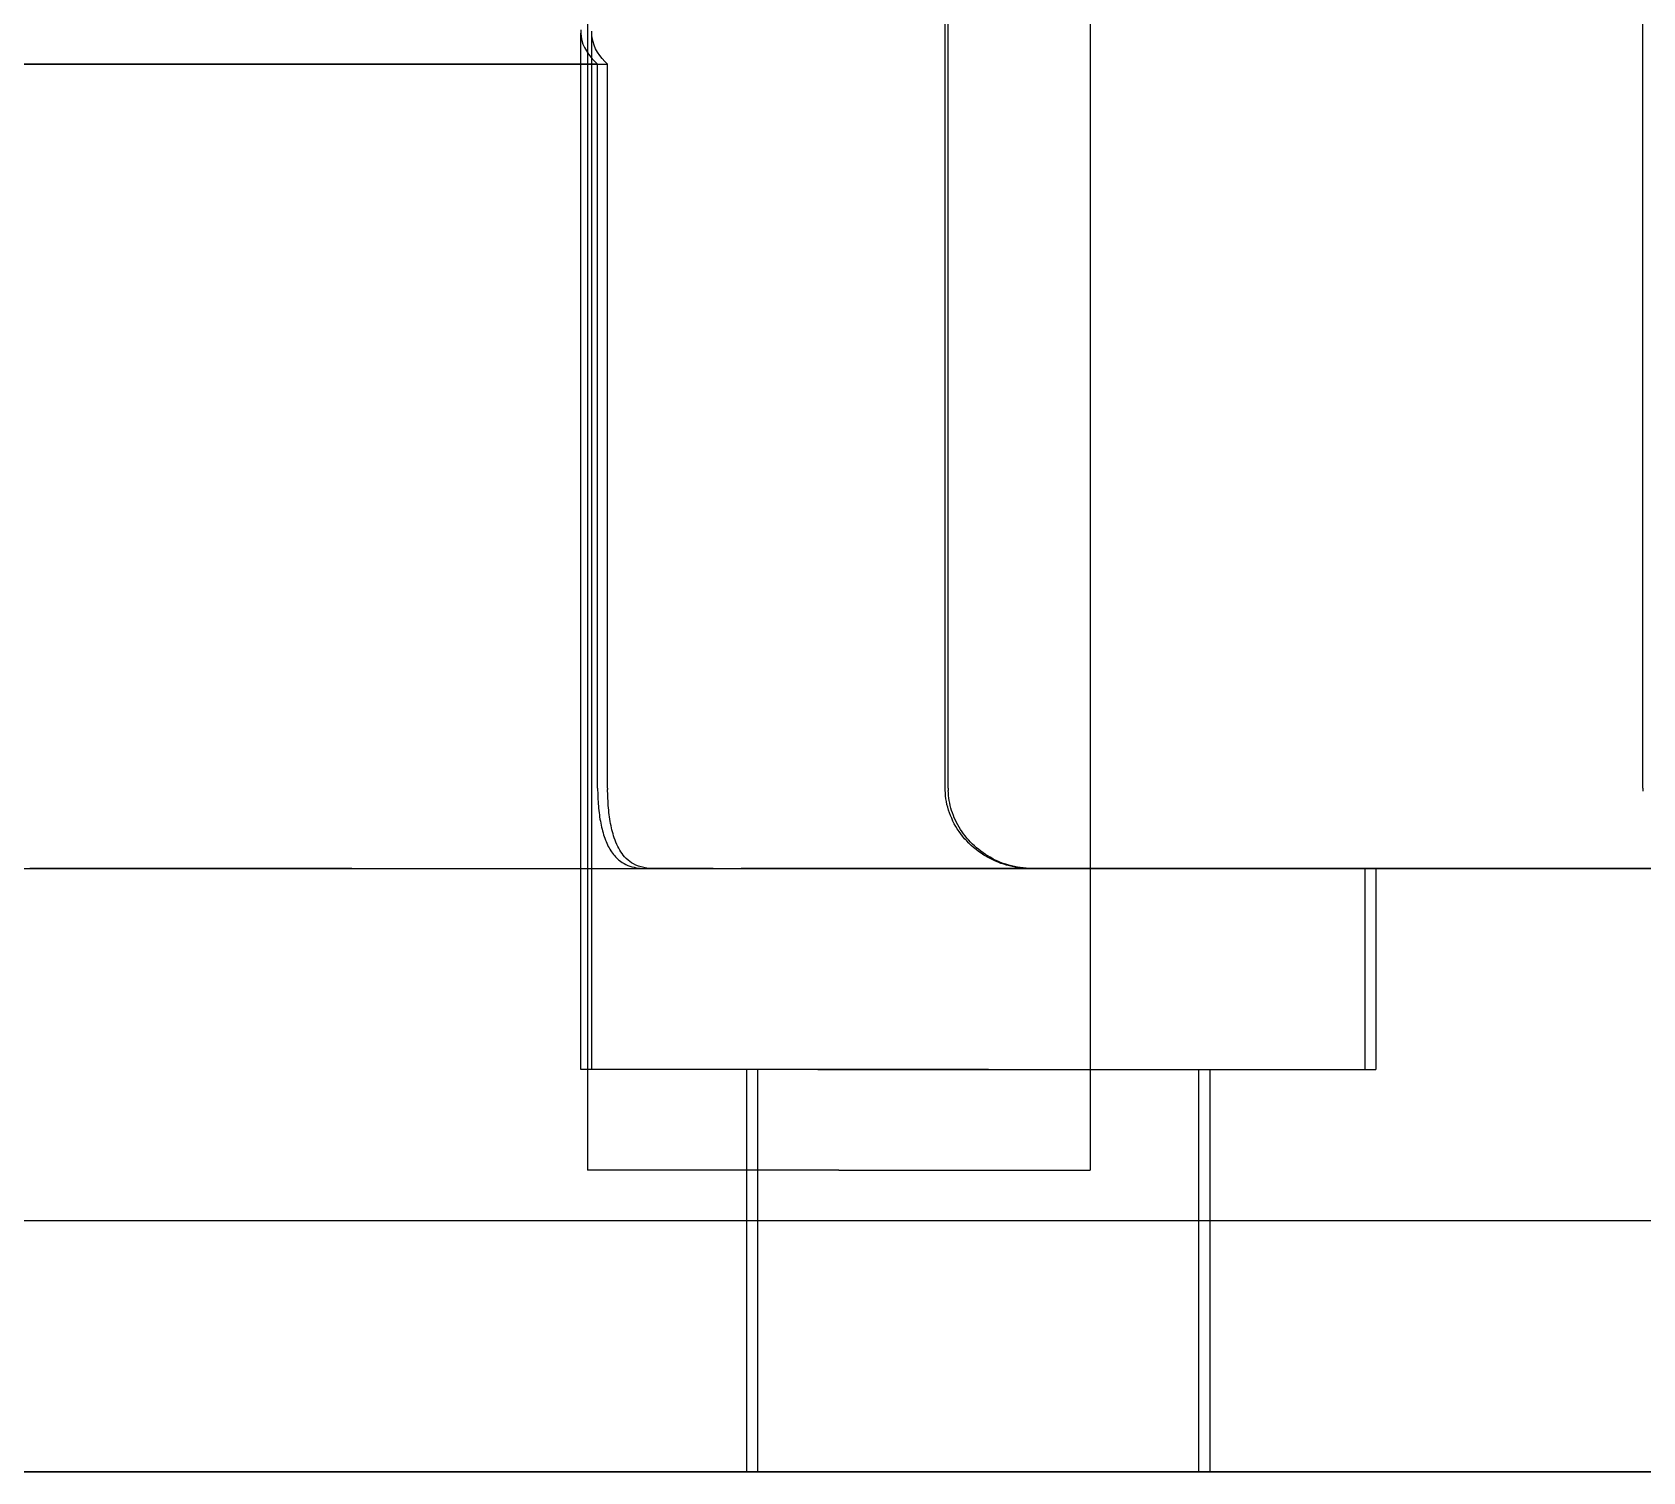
# Model space of a CAD drawing. Header units: millimetres. Extents: x -66 to 216, y -204 to 56.
# Drawn here: x 171.98 to 188, y -150 to -135.68 of the extents above; entities that cross this region are included whole.
import ezdxf

# ---------------------------------------------------------------- set-up
doc = ezdxf.new("R2010")
doc.units = ezdxf.units.MM
doc.layers.add('SIDE_YZ', color=7, linetype='Continuous')

msp = doc.modelspace()

# ---------------------------------------------------------------- linework, layer by layer
at = {"layer": 'SIDE_YZ'}
for p, q in [((177.5, -128), (177.5, -147)), ((182.5, -128), (182.5, -147)), ((187.999, -143.2), (187.999, -128)), ((181.059, -143.2), (181.059, -134.172)), ((181.089, -143.2), (181.089, -134.144)), ((177.435, -135.658), (177.435, -135.694)), ((177.435, -146), (177.435, -135.694)), ((177.435, -135.694), (177.438, -135.73)), ((177.545, -135.708), (177.545, -135.672)), ((177.438, -135.73), (177.445, -135.766)), ((177.445, -135.766), (177.456, -135.801)), ((177.456, -135.801), (177.471, -135.836)), ((177.471, -135.836), (177.49, -135.87)), ((177.549, -135.744), (177.545, -135.708)), ((177.545, -146), (177.545, -135.708)), ((177.556, -135.779), (177.549, -135.744)), ((177.567, -135.813), (177.556, -135.779)), ((177.582, -135.847), (177.567, -135.813)), ((177.6, -135.881), (177.582, -135.847)), ((177.602, -136), (168.64, -136)), ((168.741, -136), (177.701, -136)), ((177.49, -135.87), (177.512, -135.903)), ((177.512, -135.903), (177.539, -135.936)), ((177.539, -135.936), (177.569, -135.968)), ((177.569, -135.968), (177.602, -136)), ((177.623, -135.914), (177.6, -135.881)), ((177.602, -143.2), (177.602, -136)), ((177.648, -135.946), (177.623, -135.914)), ((177.673, -135.973), (177.648, -135.946)), ((177.701, -136), (177.673, -135.973)), ((177.701, -143.2), (177.701, -136)), ((177.602, -143.2), (177.602, -143.223)), ((177.602, -143.223), (177.603, -143.245)), ((177.701, -143.2), (177.701, -143.216)), ((177.701, -143.231), (177.701, -143.216)), ((177.702, -143.255), (177.701, -143.231)), ((181.059, -143.224), (181.059, -143.2)), ((181.061, -143.248), (181.059, -143.224)), ((181.089, -143.2), (181.089, -143.225)), ((181.091, -143.249), (181.089, -143.225)), ((187.999, -143.2), (187.999, -143.231)), ((177.603, -143.245), (177.603, -143.268)), ((177.603, -143.268), (177.604, -143.29)), ((177.604, -143.29), (177.605, -143.313)), ((177.605, -143.313), (177.607, -143.335)), ((177.607, -143.335), (177.608, -143.357)), ((177.608, -143.357), (177.61, -143.379)), ((177.61, -143.379), (177.612, -143.401)), ((177.702, -143.279), (177.702, -143.255)), ((177.703, -143.303), (177.702, -143.279)), ((177.705, -143.327), (177.703, -143.303)), ((177.706, -143.35), (177.705, -143.327)), ((177.708, -143.374), (177.706, -143.35)), ((177.71, -143.397), (177.708, -143.374)), ((181.063, -143.277), (181.061, -143.248)), ((181.067, -143.306), (181.063, -143.277)), ((181.071, -143.334), (181.067, -143.306)), ((181.077, -143.363), (181.071, -143.334)), ((181.084, -143.391), (181.077, -143.363)), ((181.093, -143.419), (181.084, -143.391)), ((181.093, -143.274), (181.091, -143.249)), ((181.096, -143.3), (181.093, -143.274)), ((181.099, -143.325), (181.096, -143.3)), ((181.104, -143.349), (181.099, -143.325)), ((181.11, -143.374), (181.104, -143.349)), ((181.116, -143.399), (181.11, -143.374)), ((177.612, -143.401), (177.614, -143.423)), ((177.614, -143.423), (177.617, -143.445)), ((177.617, -143.445), (177.619, -143.466)), ((177.619, -143.466), (177.622, -143.487)), ((177.622, -143.487), (177.625, -143.508)), ((177.625, -143.508), (177.629, -143.529)), ((177.629, -143.529), (177.633, -143.549)), ((177.633, -143.549), (177.637, -143.569)), ((177.712, -143.42), (177.71, -143.397)), ((177.714, -143.443), (177.712, -143.42)), ((177.717, -143.465), (177.714, -143.443)), ((177.72, -143.488), (177.717, -143.465)), ((177.723, -143.51), (177.72, -143.488)), ((177.727, -143.532), (177.723, -143.51)), ((177.731, -143.553), (177.727, -143.532)), ((177.735, -143.575), (177.731, -143.553)), ((181.102, -143.447), (181.093, -143.419)), ((181.112, -143.474), (181.102, -143.447)), ((181.124, -143.501), (181.112, -143.474)), ((181.123, -143.424), (181.116, -143.399)), ((181.132, -143.448), (181.123, -143.424)), ((181.136, -143.528), (181.124, -143.501)), ((181.141, -143.472), (181.132, -143.448)), ((181.15, -143.555), (181.136, -143.528)), ((181.15, -143.496), (181.141, -143.472)), ((181.161, -143.52), (181.15, -143.496)), ((181.172, -143.543), (181.161, -143.52)), ((181.185, -143.566), (181.172, -143.543)), ((177.637, -143.569), (177.641, -143.589)), ((177.641, -143.589), (177.646, -143.608)), ((177.646, -143.608), (177.651, -143.627)), ((177.651, -143.627), (177.656, -143.646)), ((177.656, -143.646), (177.661, -143.664)), ((177.661, -143.664), (177.667, -143.682)), ((177.667, -143.682), (177.673, -143.7)), ((177.673, -143.7), (177.679, -143.717)), ((177.74, -143.595), (177.735, -143.575)), ((177.744, -143.616), (177.74, -143.595)), ((177.749, -143.636), (177.744, -143.616)), ((177.755, -143.655), (177.749, -143.636)), ((177.761, -143.675), (177.755, -143.655)), ((177.767, -143.695), (177.761, -143.675)), ((177.775, -143.718), (177.767, -143.695)), ((181.164, -143.581), (181.15, -143.555)), ((181.18, -143.606), (181.164, -143.581)), ((181.197, -143.631), (181.18, -143.606)), ((181.198, -143.589), (181.185, -143.566)), ((181.215, -143.656), (181.197, -143.631)), ((181.212, -143.612), (181.198, -143.589)), ((181.227, -143.634), (181.212, -143.612)), ((181.233, -143.68), (181.215, -143.656)), ((181.242, -143.655), (181.227, -143.634)), ((181.253, -143.704), (181.233, -143.68)), ((181.258, -143.677), (181.242, -143.655)), ((181.274, -143.726), (181.253, -143.704)), ((181.275, -143.697), (181.258, -143.677)), ((181.293, -143.718), (181.275, -143.697)), ((177.679, -143.717), (177.686, -143.733)), ((177.686, -143.733), (177.693, -143.749)), ((177.693, -143.749), (177.7, -143.765)), ((177.7, -143.765), (177.707, -143.78)), ((177.707, -143.78), (177.715, -143.795)), ((177.715, -143.795), (177.723, -143.809)), ((177.723, -143.809), (177.732, -143.823)), ((177.732, -143.823), (177.74, -143.836)), ((177.74, -143.836), (177.749, -143.848)), ((177.749, -143.848), (177.759, -143.861)), ((177.759, -143.861), (177.768, -143.872)), ((177.768, -143.872), (177.778, -143.883)), ((177.784, -143.739), (177.775, -143.718)), ((177.792, -143.76), (177.784, -143.739)), ((177.802, -143.78), (177.792, -143.76)), ((177.812, -143.799), (177.802, -143.78)), ((177.822, -143.818), (177.812, -143.799)), ((177.833, -143.835), (177.822, -143.818)), ((177.845, -143.852), (177.833, -143.835)), ((177.856, -143.867), (177.845, -143.852)), ((177.87, -143.884), (177.856, -143.867)), ((181.296, -143.749), (181.274, -143.726)), ((181.312, -143.738), (181.293, -143.718)), ((181.318, -143.77), (181.296, -143.749)), ((181.331, -143.757), (181.312, -143.738)), ((181.342, -143.791), (181.318, -143.77)), ((181.351, -143.776), (181.331, -143.757)), ((181.366, -143.811), (181.342, -143.791)), ((181.371, -143.794), (181.351, -143.776)), ((181.391, -143.83), (181.366, -143.811)), ((181.393, -143.811), (181.371, -143.794)), ((181.418, -143.849), (181.391, -143.83)), ((181.414, -143.828), (181.393, -143.811)), ((181.437, -143.845), (181.414, -143.828)), ((181.445, -143.866), (181.418, -143.849)), ((181.46, -143.86), (181.437, -143.845)), ((181.462, -143.877), (181.445, -143.866)), ((181.484, -143.875), (181.46, -143.86)), ((128, -144), (192, -144)), ((163.02, -144), (178.079, -144)), ((163.02, -144), (178.16, -144)), ((171.56, -144), (172.78, -144)), ((172.102, -144), (171.954, -144)), ((172.263, -144), (172.102, -144)), ((172.435, -144), (172.263, -144)), ((172.62, -144), (172.435, -144)), ((172.817, -144), (172.62, -144)), ((173.979, -144), (172.78, -144)), ((173.024, -144), (172.817, -144)), ((173.243, -144), (173.024, -144)), ((173.473, -144), (173.243, -144)), ((173.712, -144), (173.473, -144)), ((173.962, -144), (173.712, -144)), ((173.962, -144), (174.221, -144)), ((175.157, -144), (173.979, -144)), ((174.221, -144), (174.49, -144)), ((174.49, -144), (174.767, -144)), ((174.767, -144), (175.052, -144)), ((175.052, -144), (175.346, -144)), ((175.157, -144), (176.31, -144)), ((175.346, -144), (175.646, -144)), ((175.646, -144), (175.954, -144)), ((175.954, -144), (176.268, -144)), ((176.268, -144), (176.587, -144)), ((176.31, -144), (177.438, -144)), ((176.587, -144), (176.913, -144)), ((176.913, -144), (177.243, -144)), ((177.243, -144), (177.577, -144)), ((177.438, -144), (178.538, -144)), ((177.577, -144), (177.915, -144)), ((177.778, -143.883), (177.788, -143.894)), ((177.788, -143.894), (177.799, -143.904)), ((177.799, -143.904), (177.809, -143.913)), ((177.809, -143.913), (177.82, -143.922)), ((177.82, -143.922), (177.832, -143.931)), ((177.832, -143.931), (177.847, -143.941)), ((177.847, -143.941), (177.865, -143.952)), ((177.865, -143.952), (177.884, -143.961)), ((177.887, -143.901), (177.87, -143.884)), ((177.884, -143.961), (177.903, -143.969)), ((177.904, -143.916), (177.887, -143.901)), ((177.903, -143.969), (177.923, -143.977)), ((177.922, -143.93), (177.904, -143.916)), ((177.915, -144), (178.257, -144)), ((177.94, -143.943), (177.922, -143.93)), ((177.923, -143.977), (177.943, -143.983)), ((177.959, -143.955), (177.94, -143.943)), ((177.943, -143.983), (177.964, -143.988)), ((177.982, -143.966), (177.959, -143.955)), ((177.964, -143.988), (177.985, -143.992)), ((178.007, -143.976), (177.982, -143.966)), ((177.985, -143.992), (178.007, -143.996)), ((178.034, -143.984), (178.007, -143.976)), ((178.007, -143.996), (178.029, -143.998)), ((178.029, -143.998), (178.052, -143.999)), ((178.061, -143.991), (178.034, -143.984)), ((178.052, -143.999), (178.065, -144)), ((178.09, -143.996), (178.061, -143.991)), ((178.079, -144), (178.065, -144)), ((178.079, -144), (178.166, -144)), ((178.122, -143.999), (178.09, -143.996)), ((178.16, -144), (178.122, -143.999)), ((178.246, -144), (178.16, -144)), ((178.166, -144), (178.259, -144)), ((178.338, -144), (178.246, -144)), ((178.257, -144), (178.601, -144)), ((178.356, -144), (178.259, -144)), ((178.434, -144), (178.338, -144)), ((178.457, -144), (178.356, -144)), ((178.535, -144), (178.434, -144)), ((178.564, -144), (178.457, -144)), ((178.641, -144), (178.535, -144)), ((178.538, -144), (179.609, -144)), ((178.564, -144), (178.674, -144)), ((178.601, -144), (178.948, -144)), ((178.751, -144), (178.641, -144)), ((178.674, -144), (178.789, -144)), ((178.751, -144), (178.866, -144)), ((178.789, -144), (178.908, -144)), ((178.866, -144), (178.984, -144)), ((178.908, -144), (179.03, -144)), ((178.948, -144), (179.296, -144)), ((178.984, -144), (179.107, -144)), ((179.156, -144), (179.03, -144)), ((179.107, -144), (179.233, -144)), ((179.286, -144), (179.156, -144)), ((179.233, -144), (179.363, -144)), ((179.418, -144), (179.286, -144)), ((179.645, -144), (179.296, -144)), ((179.363, -144), (179.496, -144)), ((179.554, -144), (179.418, -144)), ((179.496, -144), (179.632, -144)), ((179.692, -144), (179.554, -144)), ((179.609, -144), (180.648, -144)), ((179.632, -144), (179.771, -144)), ((179.995, -144), (179.645, -144)), ((179.692, -144), (179.833, -144)), ((179.771, -144), (179.913, -144)), ((179.833, -144), (179.977, -144)), ((179.913, -144), (180.057, -144)), ((180.122, -144), (179.977, -144)), ((180.345, -144), (179.995, -144)), ((180.057, -144), (180.203, -144)), ((180.269, -144), (180.122, -144)), ((180.203, -144), (180.351, -144)), ((180.418, -144), (180.269, -144)), ((180.694, -144), (180.345, -144)), ((180.351, -144), (180.501, -144)), ((180.569, -144), (180.418, -144)), ((180.501, -144), (180.653, -144)), ((180.721, -144), (180.569, -144)), ((180.648, -144), (181.655, -144)), ((180.653, -144), (180.806, -144)), ((181.042, -144), (180.694, -144)), ((180.873, -144), (180.721, -144)), ((180.806, -144), (180.959, -144)), ((180.873, -144), (181.026, -144)), ((180.959, -144), (181.114, -144)), ((181.18, -144), (181.026, -144)), ((181.389, -144), (181.042, -144)), ((181.114, -144), (181.269, -144)), ((181.334, -144), (181.18, -144)), ((181.269, -144), (181.424, -144)), ((181.334, -144), (181.49, -144)), ((181.733, -144), (181.389, -144)), ((181.424, -144), (181.58, -144)), ((181.481, -143.888), (181.462, -143.877)), ((181.506, -143.902), (181.481, -143.888)), ((181.508, -143.889), (181.484, -143.875)), ((181.645, -144), (181.49, -144)), ((181.532, -143.915), (181.506, -143.902)), ((181.533, -143.903), (181.508, -143.889)), ((181.559, -143.927), (181.532, -143.915)), ((181.558, -143.916), (181.533, -143.903)), ((181.584, -143.928), (181.558, -143.916)), ((181.586, -143.938), (181.559, -143.927)), ((181.58, -144), (181.735, -144)), ((181.61, -143.939), (181.584, -143.928)), ((181.613, -143.949), (181.586, -143.938)), ((181.637, -143.949), (181.61, -143.939)), ((181.641, -143.958), (181.613, -143.949)), ((181.664, -143.958), (181.637, -143.949)), ((181.669, -143.967), (181.641, -143.958)), ((181.8, -144), (181.645, -144)), ((181.655, -144), (182.628, -144)), ((181.692, -143.967), (181.664, -143.958)), ((181.698, -143.974), (181.669, -143.967)), ((181.72, -143.974), (181.692, -143.967)), ((181.727, -143.981), (181.698, -143.974)), ((181.748, -143.981), (181.72, -143.974)), ((181.756, -143.987), (181.727, -143.981)), ((182.075, -144), (181.733, -144)), ((181.735, -144), (181.89, -144)), ((181.777, -143.987), (181.748, -143.981)), ((181.785, -143.992), (181.756, -143.987)), ((181.806, -143.991), (181.777, -143.987)), ((181.815, -143.995), (181.785, -143.992)), ((181.954, -144), (181.8, -144)), ((181.835, -143.995), (181.806, -143.991)), ((181.844, -143.998), (181.815, -143.995)), ((181.864, -143.998), (181.835, -143.995)), ((181.874, -143.999), (181.844, -143.998)), ((181.894, -143.999), (181.864, -143.998)), ((181.904, -144), (181.874, -143.999)), ((181.89, -144), (182.044, -144)), ((181.924, -144), (181.894, -143.999)), ((182.058, -144), (181.904, -144)), ((181.904, -144), (188.304, -144)), ((188.304, -144), (181.924, -144)), ((181.924, -144), (182.077, -144)), ((181.954, -144), (182.106, -144)), ((182.044, -144), (182.197, -144)), ((182.211, -144), (182.058, -144)), ((182.413, -144), (182.075, -144)), ((182.077, -144), (182.229, -144)), ((182.258, -144), (182.106, -144)), ((182.197, -144), (182.349, -144)), ((182.363, -144), (182.211, -144)), ((182.229, -144), (182.379, -144)), ((182.409, -144), (182.258, -144)), ((182.349, -144), (182.499, -144)), ((182.513, -144), (182.363, -144)), ((182.379, -144), (182.528, -144)), ((182.557, -144), (182.409, -144)), ((182.748, -144), (182.413, -144)), ((182.499, -144), (182.648, -144)), ((182.662, -144), (182.513, -144)), ((182.528, -144), (182.675, -144)), ((182.704, -144), (182.557, -144)), ((182.628, -144), (183.565, -144)), ((182.648, -144), (182.795, -144)), ((182.808, -144), (182.662, -144)), ((182.675, -144), (182.82, -144)), ((182.848, -144), (182.704, -144)), ((183.078, -144), (182.748, -144)), ((182.795, -144), (182.939, -144)), ((182.953, -144), (182.808, -144)), ((182.82, -144), (182.963, -144)), ((182.848, -144), (182.99, -144)), ((182.939, -144), (183.082, -144)), ((183.095, -144), (182.953, -144)), ((182.963, -144), (183.103, -144)), ((183.13, -144), (182.99, -144)), ((183.403, -144), (183.078, -144)), ((183.082, -144), (183.221, -144)), ((183.234, -144), (183.095, -144)), ((183.103, -144), (183.24, -144)), ((183.266, -144), (183.13, -144)), ((183.221, -144), (183.358, -144)), ((183.371, -144), (183.234, -144)), ((183.24, -144), (183.374, -144)), ((183.4, -144), (183.266, -144)), ((183.358, -144), (183.492, -144)), ((183.504, -144), (183.371, -144)), ((183.374, -144), (183.505, -144)), ((183.53, -144), (183.4, -144)), ((183.723, -144), (183.403, -144)), ((183.492, -144), (183.623, -144)), ((183.635, -144), (183.504, -144)), ((183.505, -144), (183.632, -144)), ((183.53, -144), (183.657, -144)), ((183.565, -144), (184.465, -144)), ((183.623, -144), (183.75, -144)), ((183.632, -144), (183.756, -144)), ((183.762, -144), (183.635, -144)), ((183.657, -144), (183.78, -144)), ((184.037, -144), (183.723, -144)), ((183.75, -144), (183.873, -144)), ((183.756, -144), (183.876, -144)), ((183.885, -144), (183.762, -144)), ((183.899, -144), (183.78, -144)), ((183.873, -144), (183.993, -144)), ((183.876, -144), (183.992, -144)), ((184.004, -144), (183.885, -144)), ((184.014, -144), (183.899, -144)), ((183.992, -144), (184.103, -144)), ((183.993, -144), (184.109, -144)), ((184.119, -144), (184.004, -144)), ((184.125, -144), (184.014, -144)), ((184.345, -144), (184.037, -144)), ((184.103, -144), (184.211, -144)), ((184.109, -144), (184.22, -144)), ((184.119, -144), (184.23, -144)), ((184.125, -144), (184.231, -144)), ((184.211, -144), (184.313, -144)), ((184.22, -144), (184.327, -144)), ((184.337, -144), (184.23, -144)), ((184.231, -144), (184.333, -144)), ((184.313, -144), (184.411, -144)), ((184.327, -144), (184.429, -144)), ((184.333, -144), (184.43, -144)), ((184.439, -144), (184.337, -144)), ((184.646, -144), (184.345, -144)), ((184.411, -144), (184.504, -144)), ((184.429, -144), (184.527, -144)), ((184.43, -144), (184.522, -144)), ((184.536, -144), (184.439, -144)), ((184.465, -144), (185.326, -144)), ((184.504, -144), (184.592, -144)), ((184.522, -144), (184.609, -144)), ((184.527, -144), (184.62, -144)), ((184.628, -144), (184.536, -144)), ((184.592, -144), (184.675, -144)), ((184.609, -144), (184.691, -144)), ((184.62, -144), (184.707, -144)), ((184.628, -144), (184.715, -144)), ((184.939, -144), (184.646, -144)), ((184.675, -144), (184.753, -144)), ((184.691, -144), (184.767, -144)), ((184.707, -144), (184.79, -144)), ((184.797, -144), (184.715, -144)), ((184.753, -144), (184.825, -144)), ((184.767, -144), (184.838, -144)), ((184.79, -144), (184.867, -144)), ((184.874, -144), (184.797, -144)), ((184.825, -144), (184.891, -144)), ((184.838, -144), (184.904, -144)), ((184.867, -144), (184.939, -144)), ((184.945, -144), (184.874, -144)), ((184.891, -144), (184.952, -144)), ((184.904, -144), (184.963, -144)), ((185.225, -144), (184.939, -144)), ((184.939, -144), (185.005, -144)), ((184.945, -144), (185.011, -144)), ((184.952, -144), (185.007, -144)), ((184.963, -144), (185.017, -144)), ((185.005, -144), (185.066, -144)), ((185.007, -144), (185.057, -144)), ((185.071, -144), (185.011, -144)), ((185.017, -144), (185.066, -144)), ((185.057, -144), (185.1, -144)), ((185.066, -144), (185.108, -144)), ((185.066, -144), (185.121, -144)), ((185.071, -144), (185.125, -144)), ((185.1, -144), (185.138, -144)), ((185.108, -144), (185.144, -144)), ((185.121, -144), (185.17, -144)), ((185.174, -144), (185.125, -144)), ((185.138, -144), (185.169, -144)), ((185.144, -144), (185.174, -144)), ((185.169, -144), (185.194, -144)), ((185.17, -144), (185.213, -144)), ((185.174, -144), (185.198, -144)), ((185.174, -144), (185.216, -144)), ((185.194, -144), (185.213, -144)), ((185.198, -144), (185.216, -144)), ((185.226, -144), (185.213, -144)), ((185.213, -144), (185.25, -144)), ((185.216, -144), (185.228, -144)), ((185.253, -144), (185.216, -144)), ((185.502, -144), (185.225, -144)), ((185.233, -144), (185.226, -144)), ((185.228, -144), (185.234, -144)), ((185.234, -144), (185.233, -144)), ((185.234, -144), (185.233, -146)), ((185.25, -144), (185.281, -144)), ((185.283, -144), (185.253, -144)), ((185.281, -144), (185.306, -144)), ((185.308, -144), (185.283, -144)), ((185.306, -144), (185.325, -144)), ((185.326, -144), (185.308, -144)), ((185.325, -144), (185.337, -144)), ((185.326, -144), (186.147, -144)), ((185.338, -144), (185.326, -144)), ((185.337, -144), (185.344, -144)), ((185.344, -144), (185.338, -144)), ((185.344, -144), (185.344, -144)), ((185.344, -144), (185.344, -146)), ((185.771, -144), (185.502, -144)), ((186.031, -144), (185.771, -144)), ((186.281, -144), (186.031, -144)), ((186.147, -144), (186.927, -144)), ((186.521, -144), (186.281, -144)), ((186.75, -144), (186.521, -144)), ((186.97, -144), (186.75, -144)), ((186.927, -144), (187.664, -144)), ((187.178, -144), (186.97, -144)), ((187.178, -144), (187.374, -144)), ((187.374, -144), (187.559, -144)), ((187.559, -144), (187.733, -144)), ((187.664, -144), (188.358, -144)), ((187.733, -144), (187.894, -144)), ((187.894, -144), (188.042, -144)), ((177.441, -146), (177.435, -146)), ((177.454, -146), (177.441, -146)), ((177.472, -146), (177.454, -146)), ((177.497, -146), (177.472, -146)), ((177.527, -146), (177.497, -146)), ((177.564, -146), (177.527, -146)), ((177.552, -146), (177.545, -146)), ((177.564, -146), (177.552, -146)), ((177.606, -146), (177.564, -146)), ((177.582, -146), (177.564, -146)), ((177.607, -146), (177.582, -146)), ((177.655, -146), (177.606, -146)), ((177.637, -146), (177.607, -146)), ((177.674, -146), (177.637, -146)), ((177.709, -146), (177.655, -146)), ((177.717, -146), (177.674, -146)), ((177.769, -146), (177.709, -146)), ((177.765, -146), (177.717, -146)), ((177.82, -146), (177.765, -146)), ((177.835, -146), (177.769, -146)), ((177.88, -146), (177.82, -146)), ((177.906, -146), (177.835, -146)), ((177.945, -146), (177.88, -146)), ((177.983, -146), (177.906, -146)), ((178.017, -146), (177.945, -146)), ((178.065, -146), (177.983, -146)), ((178.093, -146), (178.017, -146)), ((178.152, -146), (178.065, -146)), ((178.175, -146), (178.093, -146)), ((178.244, -146), (178.152, -146)), ((178.262, -146), (178.175, -146)), ((178.341, -146), (178.244, -146)), ((178.354, -146), (178.262, -146)), ((178.443, -146), (178.341, -146)), ((178.451, -146), (178.354, -146)), ((178.549, -146), (178.443, -146)), ((178.553, -146), (178.451, -146)), ((178.66, -146), (178.549, -146)), ((178.66, -146), (178.553, -146)), ((178.775, -146), (178.66, -146)), ((178.77, -146), (178.66, -146)), ((178.885, -146), (178.77, -146)), ((178.894, -146), (178.775, -146)), ((179.004, -146), (178.885, -146)), ((179.017, -146), (178.894, -146)), ((179.127, -146), (179.004, -146)), ((179.143, -146), (179.017, -146)), ((179.085, -150), (179.085, -146)), ((179.088, -146), (179.085, -146)), ((179.095, -146), (179.088, -146)), ((179.106, -146), (179.095, -146)), ((179.12, -146), (179.106, -146)), ((179.138, -146), (179.12, -146)), ((179.254, -146), (179.127, -146)), ((179.159, -146), (179.138, -146)), ((179.273, -146), (179.143, -146)), ((179.184, -146), (179.159, -146)), ((179.212, -146), (179.184, -146)), ((179.195, -150), (179.195, -146)), ((179.199, -146), (179.195, -146)), ((179.206, -146), (179.199, -146)), ((179.216, -146), (179.206, -146)), ((179.243, -146), (179.212, -146)), ((179.231, -146), (179.216, -146)), ((179.248, -146), (179.231, -146)), ((179.278, -146), (179.243, -146)), ((179.269, -146), (179.248, -146)), ((179.384, -146), (179.254, -146)), ((179.294, -146), (179.269, -146)), ((179.407, -146), (179.273, -146)), ((179.315, -146), (179.278, -146)), ((179.322, -146), (179.294, -146)), ((179.357, -146), (179.315, -146)), ((179.353, -146), (179.322, -146)), ((179.388, -146), (179.353, -146)), ((179.401, -146), (179.357, -146)), ((179.517, -146), (179.384, -146)), ((179.426, -146), (179.388, -146)), ((179.448, -146), (179.401, -146)), ((179.543, -146), (179.407, -146)), ((179.467, -146), (179.426, -146)), ((179.498, -146), (179.448, -146)), ((179.511, -146), (179.467, -146)), ((179.551, -146), (179.498, -146)), ((179.558, -146), (179.511, -146)), ((179.653, -146), (179.517, -146)), ((179.682, -146), (179.543, -146)), ((179.607, -146), (179.551, -146)), ((179.609, -146), (179.558, -146)), ((179.666, -146), (179.607, -146)), ((179.662, -146), (179.609, -146)), ((179.792, -146), (179.653, -146)), ((179.718, -146), (179.662, -146)), ((179.728, -146), (179.666, -146)), ((179.824, -146), (179.682, -146)), ((179.777, -146), (179.718, -146)), ((179.791, -146), (179.728, -146)), ((179.838, -146), (179.777, -146)), ((179.791, -146), (179.858, -146)), ((179.934, -146), (179.792, -146)), ((179.968, -146), (179.824, -146)), ((179.838, -146), (179.902, -146)), ((179.858, -146), (179.926, -146)), ((179.902, -146), (179.968, -146)), ((179.926, -146), (179.997, -146)), ((180.078, -146), (179.934, -146)), ((180.114, -146), (179.968, -146)), ((179.968, -146), (180.037, -146)), ((179.997, -146), (180.07, -146)), ((180.037, -146), (180.108, -146)), ((180.07, -146), (180.145, -146)), ((180.225, -146), (180.078, -146)), ((180.108, -146), (180.181, -146)), ((180.263, -146), (180.114, -146)), ((180.145, -146), (180.222, -146)), ((180.181, -146), (180.256, -146)), ((180.222, -146), (180.301, -146)), ((180.373, -146), (180.225, -146)), ((180.256, -146), (180.333, -146)), ((180.413, -146), (180.263, -146)), ((180.301, -146), (180.381, -146)), ((180.333, -146), (180.411, -146)), ((180.523, -146), (180.373, -146)), ((180.381, -146), (180.463, -146)), ((180.411, -146), (180.491, -146)), ((180.564, -146), (180.413, -146)), ((180.463, -146), (180.546, -146)), ((180.491, -146), (180.573, -146)), ((180.674, -146), (180.523, -146)), ((180.546, -146), (180.63, -146)), ((180.717, -146), (180.564, -146)), ((180.573, -146), (180.656, -146)), ((180.63, -146), (180.716, -146)), ((180.656, -146), (180.741, -146)), ((180.827, -146), (180.674, -146)), ((180.716, -146), (180.802, -146)), ((180.87, -146), (180.717, -146)), ((180.741, -146), (180.826, -146)), ((180.802, -146), (180.89, -146)), ((180.826, -146), (180.913, -146)), ((180.98, -146), (180.827, -146)), ((181.024, -146), (180.87, -146)), ((180.89, -146), (180.978, -146)), ((180.913, -146), (181, -146)), ((180.978, -146), (181.066, -146)), ((181.135, -146), (180.98, -146)), ((181, -146), (181.088, -146)), ((181.179, -146), (181.024, -146)), ((181.066, -146), (181.155, -146)), ((181.088, -146), (181.177, -146)), ((181.29, -146), (181.135, -146)), ((181.155, -146), (181.245, -146)), ((181.177, -146), (181.266, -146)), ((181.334, -146), (181.179, -146)), ((181.245, -146), (181.334, -146)), ((181.266, -146), (181.355, -146)), ((181.445, -146), (181.29, -146)), ((181.489, -146), (181.334, -146)), ((181.334, -146), (181.424, -146)), ((181.355, -146), (181.445, -146)), ((181.424, -146), (181.513, -146)), ((181.445, -146), (181.6, -146)), ((181.445, -146), (181.534, -146)), ((181.489, -146), (181.644, -146)), ((181.513, -146), (181.602, -146)), ((181.534, -146), (181.623, -146)), ((181.6, -146), (181.754, -146)), ((181.602, -146), (181.691, -146)), ((181.623, -146), (181.712, -146)), ((181.644, -146), (181.798, -146)), ((181.691, -146), (181.779, -146)), ((181.712, -146), (181.801, -146)), ((181.754, -146), (181.909, -146)), ((181.779, -146), (181.866, -146)), ((181.798, -146), (181.952, -146)), ((181.801, -146), (181.889, -146)), ((181.866, -146), (181.953, -146)), ((181.889, -146), (181.976, -146)), ((181.909, -146), (182.062, -146)), ((181.952, -146), (182.105, -146)), ((181.953, -146), (182.038, -146)), ((181.976, -146), (182.063, -146)), ((182.038, -146), (182.122, -146)), ((182.062, -146), (182.215, -146)), ((182.063, -146), (182.148, -146)), ((182.105, -146), (182.256, -146)), ((182.122, -146), (182.206, -146)), ((182.148, -146), (182.233, -146)), ((182.206, -146), (182.287, -146)), ((182.215, -146), (182.366, -146)), ((182.233, -146), (182.316, -146)), ((182.256, -146), (182.406, -146)), ((182.287, -146), (182.368, -146)), ((182.316, -146), (182.398, -146)), ((182.366, -146), (182.516, -146)), ((182.368, -146), (182.446, -146)), ((182.398, -146), (182.478, -146)), ((182.406, -146), (182.554, -146)), ((182.446, -146), (182.523, -146)), ((182.478, -146), (182.557, -146)), ((182.516, -146), (182.664, -146)), ((182.523, -146), (182.598, -146)), ((182.554, -146), (182.7, -146)), ((182.557, -146), (182.634, -146)), ((182.598, -146), (182.671, -146)), ((182.634, -146), (182.709, -146)), ((182.664, -146), (182.811, -146)), ((182.671, -146), (182.742, -146)), ((182.7, -146), (182.845, -146)), ((182.709, -146), (182.782, -146)), ((182.742, -146), (182.811, -146)), ((182.782, -146), (182.852, -146)), ((182.811, -146), (182.955, -146)), ((182.811, -146), (182.877, -146)), ((182.845, -146), (182.986, -146)), ((182.852, -146), (182.921, -146)), ((182.877, -146), (182.941, -146)), ((182.921, -146), (182.987, -146)), ((182.941, -146), (183.002, -146)), ((182.955, -146), (183.097, -146)), ((182.986, -146), (183.126, -146)), ((182.987, -146), (183.051, -146)), ((183.002, -146), (183.061, -146)), ((183.051, -146), (183.113, -146)), ((183.061, -146), (183.117, -146)), ((183.097, -146), (183.236, -146)), ((183.113, -146), (183.171, -146)), ((183.117, -146), (183.17, -146)), ((183.126, -146), (183.262, -146)), ((183.17, -146), (183.22, -146)), ((183.171, -146), (183.227, -146)), ((183.22, -146), (183.268, -146)), ((183.227, -146), (183.281, -146)), ((183.236, -146), (183.372, -146)), ((183.262, -146), (183.395, -146)), ((183.268, -146), (183.312, -146)), ((183.281, -146), (183.331, -146)), ((183.312, -146), (183.353, -146)), ((183.331, -146), (183.378, -146)), ((183.353, -146), (183.391, -146)), ((183.372, -146), (183.505, -146)), ((183.378, -146), (183.422, -146)), ((183.391, -146), (183.426, -146)), ((183.395, -146), (183.525, -146)), ((183.422, -146), (183.463, -146)), ((183.426, -146), (183.457, -146)), ((183.457, -146), (183.485, -146)), ((183.463, -146), (183.501, -146)), ((183.485, -146), (183.51, -146)), ((183.501, -146), (183.536, -146)), ((183.505, -146), (183.635, -146)), ((183.51, -146), (183.531, -146)), ((183.525, -146), (183.652, -146)), ((183.531, -146), (183.548, -146)), ((183.536, -146), (183.567, -146)), ((183.548, -146), (183.563, -146)), ((183.563, -146), (183.573, -146)), ((183.567, -146), (183.595, -146)), ((183.573, -146), (183.58, -146)), ((183.58, -146), (183.584, -146)), ((183.584, -150), (183.584, -146)), ((183.595, -146), (183.62, -146)), ((183.62, -146), (183.641, -146)), ((183.635, -146), (183.762, -146)), ((183.641, -146), (183.659, -146)), ((183.652, -146), (183.775, -146)), ((183.659, -146), (183.673, -146)), ((183.673, -146), (183.683, -146)), ((183.683, -146), (183.691, -146)), ((183.691, -146), (183.694, -146)), ((183.694, -150), (183.694, -146)), ((183.762, -146), (183.885, -146)), ((183.775, -146), (183.894, -146)), ((183.885, -146), (184.004, -146)), ((183.894, -146), (184.009, -146)), ((184.004, -146), (184.119, -146)), ((184.009, -146), (184.119, -146)), ((184.119, -146), (184.226, -146)), ((184.119, -146), (184.23, -146)), ((184.226, -146), (184.327, -146)), ((184.23, -146), (184.336, -146)), ((184.327, -146), (184.424, -146)), ((184.336, -146), (184.438, -146)), ((184.424, -146), (184.517, -146)), ((184.438, -146), (184.535, -146)), ((184.517, -146), (184.604, -146)), ((184.535, -146), (184.627, -146)), ((184.604, -146), (184.686, -146)), ((184.627, -146), (184.714, -146)), ((184.686, -146), (184.762, -146)), ((184.714, -146), (184.796, -146)), ((184.762, -146), (184.833, -146)), ((184.796, -146), (184.873, -146)), ((184.833, -146), (184.899, -146)), ((184.873, -146), (184.944, -146)), ((184.899, -146), (184.959, -146)), ((184.944, -146), (185.01, -146)), ((184.959, -146), (185.014, -146)), ((185.01, -146), (185.07, -146)), ((185.014, -146), (185.062, -146)), ((185.062, -146), (185.105, -146)), ((185.07, -146), (185.124, -146)), ((185.105, -146), (185.141, -146)), ((185.124, -146), (185.172, -146)), ((185.141, -146), (185.172, -146)), ((185.172, -146), (185.197, -146)), ((185.172, -146), (185.215, -146)), ((185.197, -146), (185.215, -146)), ((185.215, -146), (185.227, -146)), ((185.215, -146), (185.252, -146)), ((185.227, -146), (185.233, -146)), ((185.252, -146), (185.282, -146)), ((185.282, -146), (185.307, -146)), ((185.307, -146), (185.325, -146)), ((185.325, -146), (185.338, -146)), ((185.338, -146), (185.344, -146)), ((177.504, -147), (177.5, -147)), ((177.512, -147), (177.504, -147)), ((177.524, -147), (177.512, -147)), ((177.54, -147), (177.524, -147)), ((177.56, -147), (177.54, -147)), ((177.583, -147), (177.56, -147)), ((177.61, -147), (177.583, -147)), ((177.641, -147), (177.61, -147)), ((177.676, -147), (177.641, -147)), ((177.715, -147), (177.676, -147)), ((177.757, -147), (177.715, -147)), ((177.803, -147), (177.757, -147)), ((177.852, -147), (177.803, -147)), ((177.904, -147), (177.852, -147)), ((177.96, -147), (177.904, -147)), ((178.019, -147), (177.96, -147)), ((178.081, -147), (178.019, -147)), ((178.147, -147), (178.081, -147)), ((178.215, -147), (178.147, -147)), ((178.286, -147), (178.215, -147)), ((178.359, -147), (178.286, -147)), ((178.436, -147), (178.359, -147)), ((178.514, -147), (178.436, -147)), ((178.596, -147), (178.514, -147)), ((178.679, -147), (178.596, -147)), ((178.764, -147), (178.679, -147)), ((178.852, -147), (178.764, -147)), ((178.941, -147), (178.852, -147)), ((179.032, -147), (178.941, -147)), ((179.124, -147), (179.032, -147)), ((179.218, -147), (179.124, -147)), ((179.313, -147), (179.218, -147)), ((179.409, -147), (179.313, -147)), ((179.506, -147), (179.409, -147)), ((179.604, -147), (179.506, -147)), ((179.702, -147), (179.604, -147)), ((179.801, -147), (179.702, -147)), ((179.901, -147), (179.801, -147)), ((180, -147), (179.901, -147)), ((180, -147), (180.099, -147)), ((180.099, -147), (180.199, -147)), ((180.199, -147), (180.298, -147)), ((180.298, -147), (180.396, -147)), ((180.396, -147), (180.494, -147)), ((180.494, -147), (180.591, -147)), ((180.591, -147), (180.687, -147)), ((180.687, -147), (180.782, -147)), ((180.782, -147), (180.876, -147)), ((180.876, -147), (180.968, -147)), ((180.968, -147), (181.059, -147)), ((181.059, -147), (181.148, -147)), ((181.148, -147), (181.236, -147)), ((181.236, -147), (181.321, -147)), ((181.321, -147), (181.404, -147)), ((181.404, -147), (181.486, -147)), ((181.486, -147), (181.564, -147)), ((181.564, -147), (181.641, -147)), ((181.641, -147), (181.714, -147)), ((181.714, -147), (181.785, -147)), ((181.785, -147), (181.853, -147)), ((181.853, -147), (181.919, -147)), ((181.919, -147), (181.981, -147)), ((181.981, -147), (182.04, -147)), ((182.04, -147), (182.096, -147)), ((182.096, -147), (182.148, -147)), ((182.148, -147), (182.197, -147)), ((182.197, -147), (182.243, -147)), ((182.243, -147), (182.285, -147)), ((182.285, -147), (182.324, -147)), ((182.324, -147), (182.359, -147)), ((182.359, -147), (182.39, -147)), ((182.39, -147), (182.417, -147)), ((182.417, -147), (182.44, -147)), ((182.44, -147), (182.46, -147)), ((182.46, -147), (182.476, -147)), ((182.476, -147), (182.488, -147)), ((182.488, -147), (182.496, -147)), ((182.496, -147), (182.5, -147)), ((170.885, -147.5), (172.191, -147.5)), ((171.56, -147.5), (172.78, -147.5)), ((172.191, -147.5), (173.477, -147.5)), ((172.78, -147.5), (173.979, -147.5)), ((173.477, -147.5), (174.742, -147.5)), ((173.979, -147.5), (175.157, -147.5)), ((174.742, -147.5), (175.984, -147.5)), ((175.157, -147.5), (176.31, -147.5)), ((175.984, -147.5), (177.2, -147.5)), ((176.31, -147.5), (177.438, -147.5)), ((177.2, -147.5), (178.389, -147.5)), ((177.438, -147.5), (178.538, -147.5)), ((178.389, -147.5), (179.549, -147.5)), ((178.538, -147.5), (179.609, -147.5)), ((179.549, -147.5), (180.678, -147.5)), ((179.609, -147.5), (180.648, -147.5)), ((180.648, -147.5), (181.655, -147.5)), ((180.678, -147.5), (181.775, -147.5)), ((181.655, -147.5), (182.628, -147.5)), ((181.775, -147.5), (182.837, -147.5)), ((182.628, -147.5), (183.565, -147.5)), ((182.837, -147.5), (183.863, -147.5)), ((183.565, -147.5), (184.465, -147.5)), ((183.863, -147.5), (184.851, -147.5)), ((184.465, -147.5), (185.326, -147.5)), ((184.851, -147.5), (185.8, -147.5)), ((185.326, -147.5), (186.147, -147.5)), ((185.8, -147.5), (186.708, -147.5)), ((186.147, -147.5), (186.927, -147.5)), ((186.708, -147.5), (187.574, -147.5)), ((186.927, -147.5), (187.664, -147.5)), ((187.574, -147.5), (188.396, -147.5)), ((187.664, -147.5), (188.358, -147.5)), ((192, -150), (128, -150)), ((170.885, -150), (172.191, -150)), ((172.191, -150), (173.477, -150)), ((173.477, -150), (174.742, -150)), ((174.742, -150), (175.984, -150)), ((175.984, -150), (177.2, -150)), ((177.2, -150), (178.389, -150)), ((178.389, -150), (179.549, -150)), ((179.088, -150), (179.085, -150)), ((179.095, -150), (179.088, -150)), ((179.106, -150), (179.095, -150)), ((179.12, -150), (179.106, -150)), ((179.138, -150), (179.12, -150)), ((179.159, -150), (179.138, -150)), ((179.184, -150), (179.159, -150)), ((179.212, -150), (179.184, -150)), ((179.199, -150), (179.195, -150)), ((179.206, -150), (179.199, -150)), ((179.216, -150), (179.206, -150)), ((179.243, -150), (179.212, -150)), ((179.231, -150), (179.216, -150)), ((179.248, -150), (179.231, -150)), ((179.278, -150), (179.243, -150)), ((179.269, -150), (179.248, -150)), ((179.294, -150), (179.269, -150)), ((179.315, -150), (179.278, -150)), ((179.322, -150), (179.294, -150)), ((179.357, -150), (179.315, -150)), ((179.353, -150), (179.322, -150)), ((179.388, -150), (179.353, -150)), ((179.401, -150), (179.357, -150)), ((179.426, -150), (179.388, -150)), ((179.448, -150), (179.401, -150)), ((179.467, -150), (179.426, -150)), ((179.498, -150), (179.448, -150)), ((179.511, -150), (179.467, -150)), ((179.551, -150), (179.498, -150)), ((179.558, -150), (179.511, -150)), ((179.549, -150), (180.678, -150)), ((179.607, -150), (179.551, -150)), ((179.609, -150), (179.558, -150)), ((179.666, -150), (179.607, -150)), ((179.662, -150), (179.609, -150)), ((179.718, -150), (179.662, -150)), ((179.728, -150), (179.666, -150)), ((179.777, -150), (179.718, -150)), ((179.728, -150), (179.791, -150)), ((179.838, -150), (179.777, -150)), ((179.791, -150), (179.858, -150)), ((179.902, -150), (179.838, -150)), ((179.858, -150), (179.926, -150)), ((179.902, -150), (179.968, -150)), ((179.926, -150), (179.997, -150)), ((179.968, -150), (180.037, -150)), ((179.997, -150), (180.07, -150)), ((180.037, -150), (180.108, -150)), ((180.07, -150), (180.145, -150)), ((180.108, -150), (180.181, -150)), ((180.145, -150), (180.222, -150)), ((180.181, -150), (180.256, -150)), ((180.222, -150), (180.301, -150)), ((180.256, -150), (180.333, -150)), ((180.301, -150), (180.381, -150)), ((180.333, -150), (180.411, -150)), ((180.381, -150), (180.463, -150)), ((180.411, -150), (180.491, -150)), ((180.463, -150), (180.546, -150)), ((180.491, -150), (180.573, -150)), ((180.546, -150), (180.63, -150)), ((180.573, -150), (180.656, -150)), ((180.63, -150), (180.716, -150)), ((180.656, -150), (180.741, -150)), ((180.678, -150), (181.775, -150)), ((180.716, -150), (180.802, -150)), ((180.741, -150), (180.826, -150)), ((180.802, -150), (180.89, -150)), ((180.826, -150), (180.913, -150)), ((180.89, -150), (180.978, -150)), ((180.913, -150), (181, -150)), ((180.978, -150), (181.066, -150)), ((181, -150), (181.088, -150)), ((181.066, -150), (181.155, -150)), ((181.088, -150), (181.177, -150)), ((181.155, -150), (181.245, -150)), ((181.266, -150), (181.177, -150)), ((181.245, -150), (181.334, -150)), ((181.355, -150), (181.266, -150)), ((181.334, -150), (181.424, -150)), ((181.445, -150), (181.355, -150)), ((181.424, -150), (181.513, -150)), ((181.534, -150), (181.445, -150)), ((181.513, -150), (181.602, -150)), ((181.623, -150), (181.534, -150)), ((181.602, -150), (181.691, -150)), ((181.712, -150), (181.623, -150)), ((181.691, -150), (181.779, -150)), ((181.801, -150), (181.712, -150)), ((181.775, -150), (182.837, -150)), ((181.779, -150), (181.866, -150)), ((181.889, -150), (181.801, -150)), ((181.866, -150), (181.953, -150)), ((181.976, -150), (181.889, -150)), ((181.953, -150), (182.038, -150)), ((181.976, -150), (182.063, -150)), ((182.038, -150), (182.122, -150)), ((182.063, -150), (182.148, -150)), ((182.122, -150), (182.206, -150)), ((182.233, -150), (182.148, -150)), ((182.206, -150), (182.287, -150)), ((182.316, -150), (182.233, -150)), ((182.287, -150), (182.368, -150)), ((182.398, -150), (182.316, -150)), ((182.368, -150), (182.446, -150)), ((182.478, -150), (182.398, -150)), ((182.446, -150), (182.523, -150)), ((182.557, -150), (182.478, -150)), ((182.523, -150), (182.598, -150)), ((182.634, -150), (182.557, -150)), ((182.598, -150), (182.671, -150)), ((182.709, -150), (182.634, -150)), ((182.671, -150), (182.742, -150)), ((182.782, -150), (182.709, -150)), ((182.742, -150), (182.811, -150)), ((182.852, -150), (182.782, -150)), ((182.811, -150), (182.877, -150)), ((182.837, -150), (183.863, -150)), ((182.921, -150), (182.852, -150)), ((182.877, -150), (182.941, -150)), ((182.921, -150), (182.987, -150)), ((182.941, -150), (183.002, -150)), ((182.987, -150), (183.051, -150)), ((183.002, -150), (183.061, -150)), ((183.113, -150), (183.051, -150)), ((183.061, -150), (183.117, -150)), ((183.171, -150), (183.113, -150)), ((183.117, -150), (183.17, -150)), ((183.17, -150), (183.22, -150)), ((183.227, -150), (183.171, -150)), ((183.22, -150), (183.268, -150)), ((183.227, -150), (183.281, -150)), ((183.268, -150), (183.312, -150)), ((183.281, -150), (183.331, -150)), ((183.312, -150), (183.353, -150)), ((183.378, -150), (183.331, -150)), ((183.353, -150), (183.391, -150)), ((183.422, -150), (183.378, -150)), ((183.391, -150), (183.426, -150)), ((183.463, -150), (183.422, -150)), ((183.426, -150), (183.457, -150)), ((183.457, -150), (183.485, -150)), ((183.463, -150), (183.501, -150)), ((183.485, -150), (183.51, -150)), ((183.501, -150), (183.536, -150)), ((183.51, -150), (183.531, -150)), ((183.531, -150), (183.548, -150)), ((183.567, -150), (183.536, -150)), ((183.548, -150), (183.563, -150)), ((183.563, -150), (183.573, -150)), ((183.595, -150), (183.567, -150)), ((183.573, -150), (183.58, -150)), ((183.58, -150), (183.584, -150)), ((183.595, -150), (183.62, -150)), ((183.62, -150), (183.641, -150)), ((183.659, -150), (183.641, -150)), ((183.673, -150), (183.659, -150)), ((183.673, -150), (183.683, -150)), ((183.683, -150), (183.691, -150)), ((183.691, -150), (183.694, -150)), ((183.863, -150), (184.851, -150)), ((184.851, -150), (185.8, -150)), ((185.8, -150), (186.708, -150)), ((186.708, -150), (187.574, -150)), ((187.574, -150), (188.396, -150))]:
    msp.add_line(p, q, dxfattribs=at)

doc.saveas('drawing.dxf')
